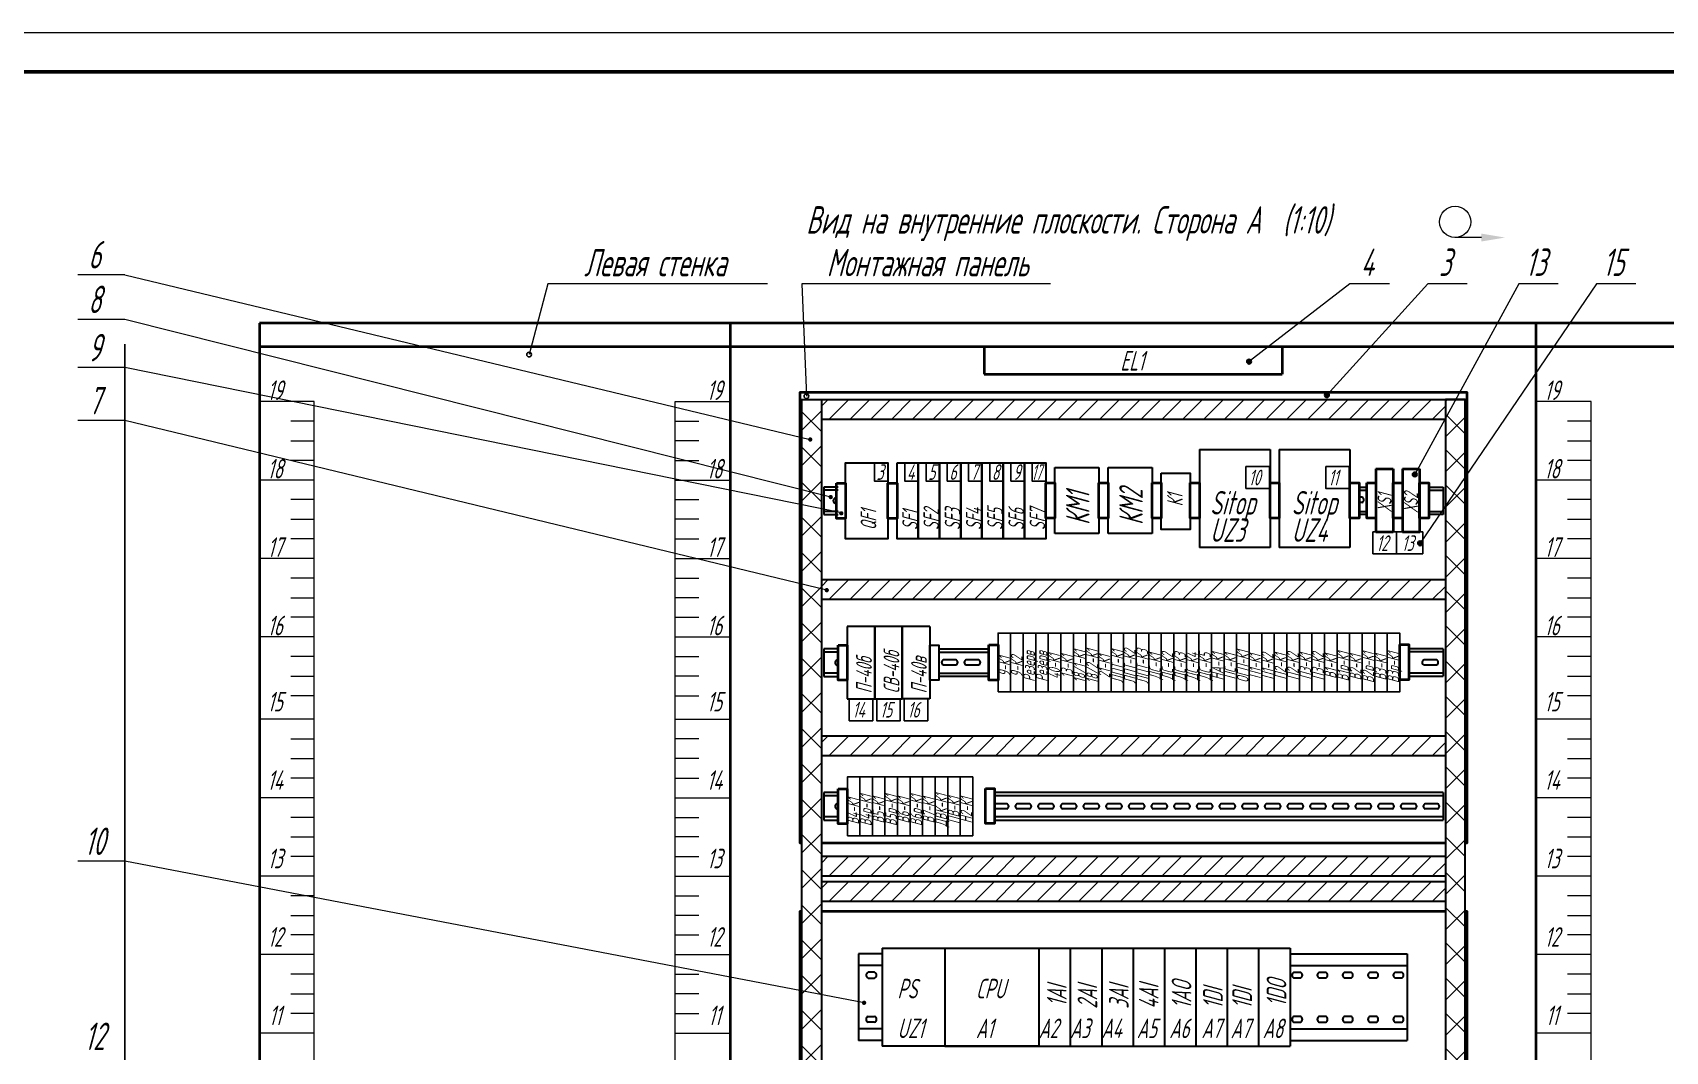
# Model space of a CAD drawing. Header units: millimetres. Extents: x -680 to 9204, y -4430 to 7779.
# Drawn here: x 1118.9 to 1327, y -73 to 56.9 of the extents above; entities that cross this region are included whole.
import ezdxf
from ezdxf.enums import TextEntityAlignment as Align

# ---------------------------------------------------------------- set-up
doc = ezdxf.new("R2010")
doc.units = ezdxf.units.MM
doc.layers.get('Defpoints').update_dxf_attribs({"color": 33})
for name, color, linetype, lineweight in [('RAZMER', 5, 'Continuous', 20), ('text', 41, 'Continuous', 20), ('Размерная', 4, 'Continuous', 25), ('Текст_КИП', 2, 'Continuous', 25), ('Толст.рамка', 7, 'Continuous', 60), ('Тонк.рамка', 10, 'Continuous', 20), ('Тонкая', 5, 'Continuous', 20)]:
    doc.layers.add(name, color=color, linetype=linetype, lineweight=lineweight)
doc.layers.add('Текст.', color=51, linetype='Continuous')
doc.styles.add('Simplex', font='simplex.shx', dxfattribs={"width": 0.7, "oblique": 15})

msp = doc.modelspace()

# ---------------------------------------------------------------- hatches: boundary and pattern name
at = {"ltscale": 0.5}
h = msp.add_hatch(color=256, dxfattribs=at)
edge = h.paths.add_edge_path()
edge.add_arc((1273.899, 14.919), 0.277, 0, 360)
h = msp.add_hatch(color=256, dxfattribs=at)
edge = h.paths.add_edge_path()
edge.add_arc((1283.816, 10.641), 0.277, 0, 360)
h = msp.add_hatch(color=256, dxfattribs=at)
edge = h.paths.add_edge_path()
edge.add_arc((1217.97, 4.985), 0.277, 0, 360)
h = msp.add_hatch(color=256, dxfattribs=at)
edge = h.paths.add_edge_path()
edge.add_arc((1295.027, 0.54), 0.277, 0, 360)
h = msp.add_hatch(color=256, dxfattribs=at)
edge = h.paths.add_edge_path()
edge.add_arc((1220.578, -2.353), 0.277, 0, 360)
h = msp.add_hatch(color=256, dxfattribs=at)
edge = h.paths.add_edge_path()
edge.add_arc((1221.929, -4.428), 0.277, 0, 360)
h = msp.add_hatch(color=256, dxfattribs=at)
edge = h.paths.add_edge_path()
edge.add_arc((1295.702, -8.241), 0.277, 0, 360)
h = msp.add_hatch(color=256, dxfattribs=at)
edge = h.paths.add_edge_path()
edge.add_arc((1220.075, -14.224), 0.277, 0, 360)
h = msp.add_hatch(color=256, dxfattribs=at)
edge = h.paths.add_edge_path()
edge.add_arc((1224.834, -66.827), 0.277, 0, 360)
at = {"layer": 'Размерная', "ltscale": 0.9}
h = msp.add_hatch(dxfattribs=at)
h.set_pattern_fill('ANSI37', color=241, style=0)
h.set_pattern_definition([(45, (919.4612, 6677.412), (-2.245064, 2.245064), []), (135, (919.4612, 6677.412), (-2.245064, -2.245064), [])])
h.paths.add_polyline_path([(1219.385, 10.088), (1216.885, 10.088), (1216.885, -111.488), (1219.385, -111.488)])
at = {"layer": 'Размерная'}
h = msp.add_hatch(dxfattribs=at)
h.set_pattern_fill('ANSI31', color=241, scale=15, style=0)
h.set_pattern_definition([(45, (-10035.1883, 4516.0655), (-1.32582521, 1.32582521), [])])
h.paths.add_polyline_path([(1298.927, 7.588), (1298.927, 10.088), (1219.385, 10.088), (1219.385, 7.588)])
at = {"layer": 'Размерная', "ltscale": 0.9}
h = msp.add_hatch(dxfattribs=at)
h.set_pattern_fill('ANSI37', color=241, style=0)
h.set_pattern_definition([(135, (2202.869, 909.286), (2.245064, 2.245064), []), (45, (2202.869, 909.286), (2.245064, -2.245064), [])])
h.paths.add_polyline_path([(1298.927, -111.488), (1301.427, -111.488), (1301.427, 10.088), (1298.927, 10.088)])
at = {"layer": 'Размерная'}
h = msp.add_hatch(dxfattribs=at)
h.set_pattern_fill('ANSI31', color=241, scale=15, style=0)
h.set_pattern_definition([(45, (-10035.1883, 4493.0949), (-1.32582521, 1.32582521), [])])
h.paths.add_polyline_path([(1298.927, -15.382), (1298.927, -12.882), (1219.385, -12.882), (1219.385, -15.382)])
h = msp.add_hatch(dxfattribs=at)
h.set_pattern_fill('ANSI31', color=241, scale=15, style=0)
h.set_pattern_definition([(45, (-10035.1883, 4473.181), (-1.32582521, 1.32582521), [])])
h.paths.add_polyline_path([(1298.927, -35.296), (1298.927, -32.796), (1219.385, -32.796), (1219.385, -35.296)])
h = msp.add_hatch(dxfattribs=at)
h.set_pattern_fill('ANSI31', color=241, scale=15, style=0)
h.set_pattern_definition([(45, (-10035.1883, 4457.8294), (-1.32582521, 1.32582521), [])])
h.paths.add_polyline_path([(1298.927, -50.648), (1298.927, -48.148), (1219.385, -48.148), (1219.385, -50.648)])
h = msp.add_hatch(dxfattribs=at)
h.set_pattern_fill('ANSI31', color=241, scale=15, style=0)
h.set_pattern_definition([(45, (-10035.1883, 4454.6114), (-1.32582521, 1.32582521), [])])
h.paths.add_polyline_path([(1298.927, -53.866), (1298.927, -51.366), (1219.385, -51.366), (1219.385, -53.866)])

# ---------------------------------------------------------------- linework, layer by layer
at = {"lineweight": 40}
for p, q in [((1147.758, 19.816), (1147.758, -180.685)), ((1370.506, 19.816), (1147.758, 19.816)), ((1207.758, 19.816), (1207.758, -180.684)), ((1310.506, -180.684), (1310.506, 19.816)), ((1370.506, 16.816), (1147.758, 16.816)), ((1240.132, 16.816), (1240.132, 13.316)), ((1278.132, 16.816), (1278.132, 13.316)), ((1240.132, 13.316), (1278.132, 13.316))]:
    msp.add_line(p, q, dxfattribs=at)
at = {"ltscale": 0.1}
for p, q in [((1240.132, 16.816), (1278.132, 16.816)), ((1289.677, -6.77), (1289.677, -9.57)), ((1292.677, -6.77), (1292.677, -9.57)), ((1296.041, -6.77), (1296.041, -9.57))]:
    msp.add_line(p, q, dxfattribs=at)
at = {"lineweight": 30}
for p, q in [((1216.885, 10.088), (1301.427, 10.088)), ((1219.385, 7.588), (1298.927, 7.588)), ((1267.595, 3.732), (1276.595, 3.732)), ((1267.595, 3.732), (1267.595, -8.768)), ((1276.595, 3.732), (1276.595, -8.768)), ((1277.755, 3.732), (1286.755, 3.732)), ((1277.755, 3.732), (1277.755, -8.768)), ((1286.755, 3.732), (1286.755, -8.768)), ((1249.166, -6.997), (1249.166, 1.403)), ((1249.166, 1.403), (1254.766, 1.403)), ((1254.766, 1.403), (1254.766, -6.997)), ((1255.955, -6.997), (1255.955, 1.403)), ((1255.955, 1.403), (1261.555, 1.403)), ((1261.555, 1.403), (1261.555, -6.997)), ((1221.534, -1.075), (1219.722, -1.075)), ((1219.722, -1.075), (1219.722, -4.575)), ((1221.534, -1.475), (1219.722, -1.475)), ((1249.138, -1.047), (1249.166, -1.047)), ((1249.138, -1.447), (1249.166, -1.447)), ((1262.708, -1.075), (1262.713, -1.075)), ((1262.708, -1.475), (1262.713, -1.475)), ((1287.915, -1.075), (1288.915, -1.075)), ((1287.915, -1.475), (1288.915, -1.475)), ((1296.803, -1.075), (1298.627, -1.075)), ((1296.803, -1.475), (1298.627, -1.475)), ((1298.627, -1.075), (1298.627, -4.575)), ((1221.306, -2.495), (1221.146, -2.495)), ((1221.306, -3.156), (1221.146, -3.156)), ((1249.138, -4.147), (1249.166, -4.147)), ((1288.291, -2.376), (1287.915, -2.376)), ((1288.291, -3.037), (1287.915, -3.037)), ((1221.534, -4.175), (1219.722, -4.175)), ((1219.722, -4.575), (1221.534, -4.575)), ((1249.166, -4.547), (1249.138, -4.547)), ((1262.708, -4.175), (1262.713, -4.175)), ((1262.713, -4.575), (1262.708, -4.575)), ((1287.915, -4.175), (1288.915, -4.175)), ((1288.915, -4.575), (1287.915, -4.575)), ((1296.803, -4.175), (1298.627, -4.175)), ((1298.627, -4.575), (1296.803, -4.575)), ((1254.766, -6.997), (1249.166, -6.997)), ((1261.555, -6.997), (1255.955, -6.997)), ((1276.595, -8.768), (1267.595, -8.768)), ((1286.755, -8.768), (1277.755, -8.768)), ((1219.385, -12.882), (1298.927, -12.882)), ((1219.385, -15.382), (1298.927, -15.382)), ((1222.694, -18.868), (1222.694, -28.068)), ((1226.194, -18.868), (1222.694, -18.868)), ((1226.194, -28.068), (1226.194, -18.868)), ((1226.194, -18.868), (1226.194, -28.068)), ((1229.694, -18.868), (1226.194, -18.868)), ((1229.694, -28.068), (1229.694, -18.868)), ((1229.694, -18.868), (1229.694, -28.068)), ((1233.194, -18.868), (1229.694, -18.868)), ((1233.194, -18.868), (1233.194, -28.068)), ((1221.534, -21.718), (1219.722, -21.718)), ((1219.722, -21.718), (1219.722, -25.218)), ((1221.534, -22.118), (1219.722, -22.118)), ((1234.354, -21.72), (1240.754, -21.72)), ((1234.354, -22.12), (1240.754, -22.12)), ((1298.627, -21.688), (1294.274, -21.688)), ((1298.627, -22.088), (1294.274, -22.088)), ((1298.627, -21.688), (1298.627, -25.188)), ((1221.534, -24.818), (1219.722, -24.818)), ((1221.534, -23.138), (1221.374, -23.138)), ((1221.534, -23.799), (1221.374, -23.799)), ((1234.354, -24.82), (1240.754, -24.82)), ((1236.533, -23.111), (1234.948, -23.111)), ((1236.533, -23.771), (1234.948, -23.771)), ((1239.423, -23.111), (1237.837, -23.111)), ((1239.423, -23.771), (1237.837, -23.771)), ((1298.627, -24.788), (1294.274, -24.788)), ((1297.79, -23.108), (1296.204, -23.108)), ((1297.79, -23.768), (1296.204, -23.768)), ((1219.722, -25.218), (1221.534, -25.218)), ((1240.754, -25.22), (1234.354, -25.22)), ((1294.274, -25.188), (1298.627, -25.188)), ((1222.694, -28.068), (1226.194, -28.068)), ((1226.194, -28.068), (1229.694, -28.068)), ((1233.194, -28.068), (1229.694, -28.068)), ((1219.385, -32.796), (1298.927, -32.796)), ((1219.385, -35.296), (1298.927, -35.296)), ((1221.534, -40.032), (1219.722, -40.032)), ((1219.722, -40.032), (1219.722, -43.532)), ((1221.534, -40.432), (1219.722, -40.432)), ((1221.534, -41.452), (1221.374, -41.452)), ((1243.032, -41.452), (1241.446, -41.452)), ((1298.627, -40.03), (1241.454, -40.03)), ((1298.627, -40.43), (1241.454, -40.43)), ((1245.921, -41.452), (1244.335, -41.452)), ((1248.811, -41.452), (1247.225, -41.452)), ((1251.7, -41.452), (1250.115, -41.452)), ((1254.59, -41.452), (1253.004, -41.452)), ((1257.48, -41.452), (1255.894, -41.452)), ((1260.369, -41.452), (1258.783, -41.452)), ((1263.259, -41.452), (1261.673, -41.452)), ((1266.148, -41.452), (1264.563, -41.452)), ((1269.038, -41.452), (1267.452, -41.452)), ((1271.928, -41.452), (1270.342, -41.452)), ((1274.817, -41.452), (1273.231, -41.452)), ((1277.707, -41.452), (1276.121, -41.452)), ((1280.596, -41.452), (1279.011, -41.452)), ((1283.486, -41.452), (1281.9, -41.452)), ((1286.376, -41.452), (1284.79, -41.452)), ((1289.265, -41.452), (1287.679, -41.452)), ((1292.155, -41.452), (1290.569, -41.452)), ((1295.044, -41.452), (1293.459, -41.452)), ((1297.934, -41.452), (1296.348, -41.452)), ((1298.627, -40.03), (1298.627, -43.53)), ((1221.534, -43.132), (1219.722, -43.132)), ((1219.722, -43.532), (1221.534, -43.532)), ((1221.534, -42.113), (1221.374, -42.113)), ((1243.032, -42.113), (1241.446, -42.113)), ((1298.627, -43.13), (1241.454, -43.13)), ((1241.454, -43.53), (1298.627, -43.53)), ((1245.921, -42.113), (1244.335, -42.113)), ((1248.811, -42.113), (1247.225, -42.113)), ((1251.7, -42.113), (1250.115, -42.113)), ((1254.59, -42.113), (1253.004, -42.113)), ((1257.48, -42.113), (1255.894, -42.113)), ((1260.369, -42.113), (1258.783, -42.113)), ((1263.259, -42.113), (1261.673, -42.113)), ((1266.148, -42.113), (1264.563, -42.113)), ((1269.038, -42.113), (1267.452, -42.113)), ((1271.928, -42.113), (1270.342, -42.113)), ((1274.817, -42.113), (1273.231, -42.113)), ((1277.707, -42.113), (1276.121, -42.113)), ((1280.596, -42.113), (1279.011, -42.113)), ((1283.486, -42.113), (1281.9, -42.113)), ((1286.376, -42.113), (1284.79, -42.113)), ((1289.265, -42.113), (1287.679, -42.113)), ((1292.155, -42.113), (1290.569, -42.113)), ((1295.044, -42.113), (1293.459, -42.113)), ((1297.934, -42.113), (1296.348, -42.113)), ((1219.385, -48.148), (1298.927, -48.148)), ((1219.385, -50.648), (1298.927, -50.648)), ((1219.385, -51.366), (1298.927, -51.366)), ((1219.385, -53.866), (1298.927, -53.866)), ((1227.121, -59.867), (1227.121, -72.367)), ((1227.121, -59.867), (1235.121, -59.867)), ((1235.121, -59.867), (1235.121, -72.367)), ((1235.121, -59.867), (1247.121, -59.867)), ((1247.121, -59.867), (1247.121, -72.367)), ((1247.121, -59.867), (1251.121, -59.867)), ((1247.121, -59.867), (1247.121, -72.367)), ((1251.121, -59.867), (1251.121, -72.367)), ((1251.121, -59.867), (1255.121, -59.867)), ((1255.121, -59.867), (1255.121, -72.367)), ((1255.121, -59.867), (1259.121, -59.867)), ((1259.121, -59.867), (1259.121, -72.367)), ((1259.121, -59.867), (1263.121, -59.867)), ((1263.121, -59.867), (1267.121, -59.867)), ((1263.121, -59.867), (1263.121, -72.367)), ((1267.121, -59.867), (1267.121, -72.367)), ((1267.121, -59.867), (1271.121, -59.867)), ((1271.121, -59.867), (1271.121, -72.367)), ((1271.121, -59.867), (1275.121, -59.867)), ((1275.121, -59.867), (1275.121, -72.367)), ((1275.121, -59.867), (1279.121, -59.867)), ((1279.121, -59.867), (1279.121, -72.367)), ((1227.121, -60.603), (1224.121, -60.603)), ((1224.121, -60.603), (1224.121, -71.631)), ((1227.121, -62.073), (1224.121, -62.073)), ((1279.121, -60.603), (1294.056, -60.603)), ((1279.121, -62.073), (1294.056, -62.073)), ((1294.056, -60.603), (1294.056, -71.631)), ((1227.121, -70.161), (1224.121, -70.161)), ((1279.121, -70.161), (1294.056, -70.161)), ((1227.121, -71.631), (1224.121, -71.631)), ((1235.121, -72.367), (1227.121, -72.367)), ((1247.121, -72.367), (1235.121, -72.367)), ((1235.121, -72.367), (1247.121, -72.367)), ((1247.121, -72.367), (1251.121, -72.367)), ((1251.121, -72.367), (1255.121, -72.367)), ((1255.121, -72.367), (1259.121, -72.367)), ((1259.121, -72.367), (1263.121, -72.367)), ((1263.121, -72.367), (1267.121, -72.367)), ((1267.121, -72.367), (1271.121, -72.367)), ((1271.121, -72.367), (1275.121, -72.367)), ((1275.121, -72.367), (1279.121, -72.367)), ((1279.121, -71.631), (1294.056, -71.631))]:
    msp.add_line(p, q, dxfattribs=at)
at = {"lineweight": 40, "ltscale": 0.3}
for p, q in [((1290.075, 1.23), (1290.075, -6.77)), ((1290.075, 1.23), (1292.279, 1.23)), ((1292.279, 1.23), (1292.279, -6.77)), ((1293.439, 1.23), (1293.439, -6.77)), ((1293.439, 1.23), (1295.643, 1.23)), ((1295.643, 1.23), (1295.643, -6.77)), ((1290.075, -6.77), (1292.279, -6.77)), ((1293.48, -6.77), (1295.684, -6.77))]:
    msp.add_line(p, q, dxfattribs=at)
for p, q in [((1289.677, -6.77), (1296.041, -6.77)), ((1289.677, -9.57), (1296.041, -9.57))]:
    msp.add_line(p, q)
at = {"lineweight": 40}
for points in [[(1216.885, -46.483), (1216.675, -46.483), (1216.675, 11.017), (1301.675, 11.017), (1301.675, -46.483), (1301.427, -46.483)], [(1298.927, -46.483), (1219.385, -46.483)], [(1301.427, -55.14), (1301.675, -55.14), (1301.675, -112.64), (1216.675, -112.64), (1216.675, -55.14), (1216.885, -55.14)], [(1219.385, -55.14), (1298.927, -55.14)]]:
    msp.add_lwpolyline(points, dxfattribs=at)
at = {"lineweight": 30}
for points in [[(1216.885, -111.488), (1216.885, 10.088), (1219.385, 10.088), (1219.385, -111.488)], [(1301.427, -111.488), (1301.427, 10.088), (1298.927, 10.088), (1298.927, -111.488)], [(1226.175, -62.932), (1225.343, -62.932)], [(1225.343, -63.67), (1226.175, -63.67)], [(1279.618, -62.932), (1280.449, -62.932)], [(1280.449, -63.67), (1279.618, -63.67)], [(1282.844, -62.932), (1283.676, -62.932)], [(1283.676, -63.67), (1282.844, -63.67)], [(1286.071, -62.932), (1286.902, -62.932)], [(1286.902, -63.67), (1286.071, -63.67)], [(1289.297, -62.932), (1290.129, -62.932)], [(1290.129, -63.67), (1289.297, -63.67)], [(1292.524, -62.932), (1293.356, -62.932)], [(1293.356, -63.67), (1292.524, -63.67)], [(1225.343, -68.564), (1226.175, -68.564)], [(1280.449, -68.564), (1279.618, -68.564)], [(1283.676, -68.564), (1282.844, -68.564)], [(1286.902, -68.564), (1286.071, -68.564)], [(1290.129, -68.564), (1289.297, -68.564)], [(1293.356, -68.564), (1292.524, -68.564)], [(1226.175, -69.303), (1225.343, -69.303)], [(1279.618, -69.303), (1280.449, -69.303)], [(1282.844, -69.303), (1283.676, -69.303)], [(1286.071, -69.303), (1286.902, -69.303)], [(1289.297, -69.303), (1290.129, -69.303)], [(1292.524, -69.303), (1293.356, -69.303)]]:
    msp.add_lwpolyline(points, dxfattribs=at)
for points in [[(1225.172, -7.666), (1222.466, -7.666), (1222.466, 2.015), (1225.172, 2.015), (1227.877, 2.015), (1227.877, -7.666)], [(1229.037, 2.015), (1231.743, 2.015), (1231.743, -7.666), (1229.037, -7.666)], [(1231.743, 2.015), (1234.449, 2.015), (1234.449, -7.666), (1231.743, -7.666)], [(1234.449, 2.015), (1237.155, 2.015), (1237.155, -7.666), (1234.449, -7.666)], [(1237.155, 2.015), (1239.86, 2.015), (1239.86, -7.666), (1237.155, -7.666)], [(1239.86, 2.015), (1242.566, 2.015), (1242.566, -7.666), (1239.86, -7.666)], [(1242.566, 2.015), (1245.272, 2.015), (1245.272, -7.666), (1242.566, -7.666)], [(1245.272, 2.015), (1247.978, 2.015), (1247.978, -7.666), (1245.272, -7.666)], [(1262.713, 0.71), (1266.413, 0.71), (1266.413, -6.49), (1262.713, -6.49)], [(1233.194, -21.23), (1234.354, -21.23), (1234.354, -25.71), (1233.194, -25.71)]]:
    msp.add_lwpolyline(points, close=True, dxfattribs=at)
at = {"color": 0, "ltscale": 0.5}
for points in [[(1226.153, 2.015), (1227.877, 2.015), (1227.877, -0.325), (1226.153, -0.325)], [(1230.019, 2.015), (1231.743, 2.015), (1231.743, -0.325), (1230.019, -0.325)], [(1232.725, 2.015), (1234.449, 2.015), (1234.449, -0.325), (1232.725, -0.325)], [(1235.431, 2.015), (1237.155, 2.015), (1237.155, -0.325), (1235.431, -0.325)], [(1238.137, 2.015), (1239.86, 2.015), (1239.86, -0.325), (1238.137, -0.325)], [(1240.842, 2.015), (1242.566, 2.015), (1242.566, -0.325), (1240.842, -0.325)], [(1243.548, 2.015), (1245.272, 2.015), (1245.272, -0.325), (1243.548, -0.325)], [(1246.254, 2.015), (1247.978, 2.015), (1247.978, -0.325), (1246.254, -0.325)], [(1273.511, 1.551), (1276.511, 1.551), (1276.511, -1.25), (1273.511, -1.25)], [(1283.671, 1.551), (1286.671, 1.551), (1286.671, -1.25), (1283.671, -1.25)], [(1222.944, -28.068), (1225.944, -28.068), (1225.944, -30.868), (1222.944, -30.868)], [(1226.444, -28.068), (1229.444, -28.068), (1229.444, -30.868), (1226.444, -30.868)], [(1229.944, -28.068), (1232.944, -28.068), (1232.944, -30.868), (1229.944, -30.868)]]:
    msp.add_lwpolyline(points, close=True, dxfattribs=at)
at = {"lineweight": 40}
for points in [[(1221.306, -0.585), (1222.466, -0.585), (1222.466, -5.065), (1221.306, -5.065)], [(1227.877, -0.585), (1229.037, -0.585), (1229.037, -5.065), (1227.877, -5.065)], [(1247.978, -0.557), (1249.138, -0.557), (1249.138, -5.037), (1247.978, -5.037)], [(1254.766, -0.557), (1255.926, -0.557), (1255.926, -5.037), (1254.766, -5.037)], [(1261.555, -0.557), (1262.715, -0.557), (1262.715, -5.037), (1261.555, -5.037)], [(1266.413, -0.557), (1267.573, -0.557), (1267.573, -5.037), (1266.413, -5.037)], [(1276.595, -0.557), (1277.755, -0.557), (1277.755, -5.037), (1276.595, -5.037)], [(1286.755, -0.557), (1287.915, -0.557), (1287.915, -5.037), (1286.755, -5.037)], [(1288.915, -0.557), (1290.075, -0.557), (1290.075, -5.037), (1288.915, -5.037)], [(1292.279, -0.557), (1293.439, -0.557), (1293.439, -5.037), (1292.279, -5.037)], [(1295.643, -0.557), (1296.803, -0.557), (1296.803, -5.037), (1295.643, -5.037)], [(1221.534, -21.228), (1222.694, -21.228), (1222.694, -25.708), (1221.534, -25.708)], [(1240.754, -21.201), (1241.914, -21.201), (1241.914, -25.681), (1240.754, -25.681)], [(1293.114, -21.169), (1294.274, -21.169), (1294.274, -25.649), (1293.114, -25.649)], [(1240.294, -39.511), (1241.454, -39.511), (1241.454, -43.991), (1240.294, -43.991)], [(1221.534, -39.542), (1222.694, -39.542), (1222.694, -44.022), (1221.534, -44.022)]]:
    msp.add_lwpolyline(points, close=True, dxfattribs=at)
for points in [[(1241.914, -27.191), (1243.514, -27.191), (1243.514, -19.691), (1241.914, -19.691)], [(1243.514, -27.191), (1245.114, -27.191), (1245.114, -19.691), (1243.514, -19.691)], [(1245.114, -27.191), (1246.714, -27.191), (1246.714, -19.691), (1245.114, -19.691)], [(1246.714, -27.191), (1248.314, -27.191), (1248.314, -19.691), (1246.714, -19.691)], [(1248.314, -27.191), (1249.914, -27.191), (1249.914, -19.691), (1248.314, -19.691)], [(1249.914, -27.191), (1251.514, -27.191), (1251.514, -19.691), (1249.914, -19.691)], [(1251.514, -27.191), (1253.114, -27.191), (1253.114, -19.691), (1251.514, -19.691)], [(1253.114, -27.191), (1254.714, -27.191), (1254.714, -19.691), (1253.114, -19.691)], [(1254.714, -27.191), (1256.314, -27.191), (1256.314, -19.691), (1254.714, -19.691)], [(1256.314, -27.191), (1257.914, -27.191), (1257.914, -19.691), (1256.314, -19.691)], [(1257.914, -27.191), (1259.514, -27.191), (1259.514, -19.691), (1257.914, -19.691)], [(1259.514, -27.191), (1261.114, -27.191), (1261.114, -19.691), (1259.514, -19.691)], [(1261.114, -27.191), (1262.714, -27.191), (1262.714, -19.691), (1261.114, -19.691)], [(1262.714, -27.191), (1264.314, -27.191), (1264.314, -19.691), (1262.714, -19.691)], [(1264.314, -27.191), (1265.914, -27.191), (1265.914, -19.691), (1264.314, -19.691)], [(1265.914, -27.191), (1267.514, -27.191), (1267.514, -19.691), (1265.914, -19.691)], [(1267.514, -27.191), (1269.114, -27.191), (1269.114, -19.691), (1267.514, -19.691)], [(1269.114, -27.191), (1270.714, -27.191), (1270.714, -19.691), (1269.114, -19.691)], [(1270.714, -27.191), (1272.314, -27.191), (1272.314, -19.691), (1270.714, -19.691)], [(1272.314, -27.191), (1273.914, -27.191), (1273.914, -19.691), (1272.314, -19.691)], [(1273.914, -27.191), (1275.514, -27.191), (1275.514, -19.691), (1273.914, -19.691)], [(1275.514, -27.191), (1277.114, -27.191), (1277.114, -19.691), (1275.514, -19.691)], [(1277.114, -27.191), (1278.714, -27.191), (1278.714, -19.691), (1277.114, -19.691)], [(1278.714, -27.191), (1280.314, -27.191), (1280.314, -19.691), (1278.714, -19.691)], [(1280.314, -27.191), (1281.914, -27.191), (1281.914, -19.691), (1280.314, -19.691)], [(1281.914, -27.191), (1283.514, -27.191), (1283.514, -19.691), (1281.914, -19.691)], [(1283.514, -27.191), (1285.114, -27.191), (1285.114, -19.691), (1283.514, -19.691)], [(1285.114, -27.191), (1286.714, -27.191), (1286.714, -19.691), (1285.114, -19.691)], [(1286.714, -27.191), (1288.314, -27.191), (1288.314, -19.691), (1286.714, -19.691)], [(1288.314, -27.191), (1289.914, -27.191), (1289.914, -19.691), (1288.314, -19.691)], [(1289.914, -27.191), (1291.514, -27.191), (1291.514, -19.691), (1289.914, -19.691)], [(1291.514, -27.191), (1293.114, -27.191), (1293.114, -19.691), (1291.514, -19.691)], [(1222.707, -45.532), (1224.307, -45.532), (1224.307, -38.032), (1222.707, -38.032)], [(1224.294, -45.532), (1225.894, -45.532), (1225.894, -38.032), (1224.294, -38.032)], [(1225.894, -45.532), (1227.494, -45.532), (1227.494, -38.032), (1225.894, -38.032)], [(1227.494, -45.532), (1229.094, -45.532), (1229.094, -38.032), (1227.494, -38.032)], [(1229.094, -45.532), (1230.694, -45.532), (1230.694, -38.032), (1229.094, -38.032)], [(1230.694, -45.532), (1232.294, -45.532), (1232.294, -38.032), (1230.694, -38.032)], [(1232.294, -45.532), (1233.894, -45.532), (1233.894, -38.032), (1232.294, -38.032)], [(1233.894, -45.532), (1235.494, -45.532), (1235.494, -38.032), (1233.894, -38.032)], [(1235.494, -45.532), (1237.094, -45.532), (1237.094, -38.032), (1235.494, -38.032)], [(1237.094, -45.532), (1238.694, -45.532), (1238.694, -38.032), (1237.094, -38.032)]]:
    msp.add_lwpolyline(points, close=True)
at = {"ltscale": 0.1}
for centre in [(1182.136, 15.816), (1273.899, 14.909), (1217.477, 10.505), (1283.816, 10.631), (1295.027, 0.53), (1295.702, -8.251)]:
    msp.add_circle(centre, 0.3, dxfattribs=at)
at = {"lineweight": 30}
for centre, radius, start, end in [((1221.261, -2.825), 0.35, 109.08738, 250.91262), ((1288.177, -2.707), 0.35, 289.08738, 70.91262), ((1221.489, -23.468), 0.35, 109.08738, 250.91262), ((1235.062, -23.441), 0.35, 109.08738, 250.91262), ((1236.419, -23.441), 0.35, 289.08738, 70.91262), ((1237.952, -23.441), 0.35, 109.08738, 250.91262), ((1239.309, -23.441), 0.35, 289.08738, 70.91262), ((1296.319, -23.438), 0.35, 109.08738, 250.91262), ((1297.676, -23.438), 0.35, 289.08738, 70.91262), ((1221.489, -41.782), 0.35, 109.08738, 250.91262), ((1242.917, -41.782), 0.35, 289.08738, 70.91262), ((1244.45, -41.782), 0.35, 109.08738, 250.91262), ((1245.807, -41.782), 0.35, 289.08738, 70.91262), ((1247.339, -41.782), 0.35, 109.08738, 250.91262), ((1248.696, -41.782), 0.35, 289.08738, 70.91262), ((1250.229, -41.782), 0.35, 109.08738, 250.91262), ((1251.586, -41.782), 0.35, 289.08738, 70.91262), ((1253.118, -41.782), 0.35, 109.08738, 250.91262), ((1254.476, -41.782), 0.35, 289.08738, 70.91262), ((1256.008, -41.782), 0.35, 109.08738, 250.91262), ((1257.365, -41.782), 0.35, 289.08738, 70.91262), ((1258.898, -41.782), 0.35, 109.08738, 250.91262), ((1260.255, -41.782), 0.35, 289.08738, 70.91262), ((1261.787, -41.782), 0.35, 109.08738, 250.91262), ((1263.144, -41.782), 0.35, 289.08738, 70.91262), ((1264.677, -41.782), 0.35, 109.08738, 250.91262), ((1266.034, -41.782), 0.35, 289.08738, 70.91262), ((1267.566, -41.782), 0.35, 109.08738, 250.91262), ((1268.924, -41.782), 0.35, 289.08738, 70.91262), ((1270.456, -41.782), 0.35, 109.08738, 250.91262), ((1271.813, -41.782), 0.35, 289.08738, 70.91262), ((1273.346, -41.782), 0.35, 109.08738, 250.91262), ((1274.703, -41.782), 0.35, 289.08738, 70.91262), ((1276.235, -41.782), 0.35, 109.08738, 250.91262), ((1277.592, -41.782), 0.35, 289.08738, 70.91262), ((1279.125, -41.782), 0.35, 109.08738, 250.91262), ((1280.482, -41.782), 0.35, 289.08738, 70.91262), ((1282.014, -41.782), 0.35, 109.08738, 250.91262), ((1283.372, -41.782), 0.35, 289.08738, 70.91262), ((1284.904, -41.782), 0.35, 109.08738, 250.91262), ((1286.261, -41.782), 0.35, 289.08738, 70.91262), ((1287.794, -41.782), 0.35, 109.08738, 250.91262), ((1289.151, -41.782), 0.35, 289.08738, 70.91262), ((1290.683, -41.782), 0.35, 109.08738, 250.91262), ((1292.04, -41.782), 0.35, 289.08738, 70.91262), ((1293.573, -41.782), 0.35, 109.08738, 250.91262), ((1294.93, -41.782), 0.35, 289.08738, 70.91262), ((1296.462, -41.782), 0.35, 109.08738, 250.91262), ((1297.82, -41.782), 0.35, 289.08738, 70.91262), ((1225.5, -63.301), 0.401, 112.95555, 247.04445), ((1226.018, -63.301), 0.401, 292.95555, 67.04445), ((1279.774, -63.301), 0.401, 112.95555, 247.04445), ((1280.293, -63.301), 0.401, 292.95555, 67.04445), ((1283.001, -63.301), 0.401, 112.95555, 247.04445), ((1283.519, -63.301), 0.401, 292.95555, 67.04445), ((1286.227, -63.301), 0.401, 112.95555, 247.04445), ((1286.746, -63.301), 0.401, 292.95555, 67.04445), ((1289.454, -63.301), 0.401, 112.95555, 247.04445), ((1289.973, -63.301), 0.401, 292.95555, 67.04445), ((1292.68, -63.301), 0.401, 112.95555, 247.04445), ((1293.199, -63.301), 0.401, 292.95555, 67.04445), ((1225.5, -68.934), 0.401, 112.95555, 247.04445), ((1226.018, -68.934), 0.401, 292.95555, 67.04445), ((1279.774, -68.934), 0.401, 112.95555, 247.04445), ((1280.293, -68.934), 0.401, 292.95555, 67.04445), ((1283.001, -68.934), 0.401, 112.95555, 247.04445), ((1283.519, -68.934), 0.401, 292.95555, 67.04445), ((1286.227, -68.934), 0.401, 112.95555, 247.04445), ((1286.746, -68.934), 0.401, 292.95555, 67.04445), ((1289.454, -68.934), 0.401, 112.95555, 247.04445), ((1289.973, -68.934), 0.401, 292.95555, 67.04445), ((1292.68, -68.934), 0.401, 112.95555, 247.04445), ((1293.199, -68.934), 0.401, 292.95555, 67.04445)]:
    msp.add_arc(centre, radius, start, end, dxfattribs=at)
at = {"layer": 'Defpoints'}
msp.add_line((1130.624, 17.147), (1130.624, -180.684), dxfattribs=at)
at = {"layer": 'RAZMER'}
msp.add_line((1130.624, 25.997), (1217.97, 4.997), dxfattribs=at)
at = {"layer": 'RAZMER', "ltscale": 0.5}
for p, q in [((1286.767, 24.816), (1273.899, 14.909)), ((1296.684, 24.816), (1283.816, 10.631)), ((1308.277, 24.816), (1295.027, 0.53)), ((1318.168, 24.816), (1295.702, -8.251)), ((1220.576, -2.361), (1130.624, 20.302)), ((1222.172, -4.426), (1130.624, 14.155)), ((1220.075, -14.234), (1130.624, 7.398)), ((1224.826, -66.826), (1130.624, -48.778))]:
    msp.add_line(p, q, dxfattribs=at)
at = {"layer": 'text'}
msp.add_line((1303.527, 30.734), (1300.117, 30.734), dxfattribs=at)
msp.add_circle((1300.171, 32.733), 2, dxfattribs=at)
at = {"layer": 'text', "linetype": 'ByBlock'}
msp.add_solid([(1303.527, 30.234), (1303.527, 31.234), (1306.527, 30.734)], dxfattribs=at)
at = {"layer": 'Толст.рамка'}
msp.add_line((938.708, 51.855), (1754.708, 51.855), dxfattribs=at)
at = {"layer": 'Тонк.рамка'}
msp.add_line((918.708, 56.855), (1759.708, 56.855), dxfattribs=at)
at = {"layer": 'Тонкая'}
for p, q in [((1130.624, 25.997), (1124.624, 25.997)), ((1184.539, 24.816), (1182.136, 15.816)), ((1212.529, 24.816), (1184.539, 24.816)), ((1216.879, 24.816), (1217.477, 10.505)), ((1248.6, 24.816), (1216.906, 24.816)), ((1291.806, 24.816), (1286.767, 24.816)), ((1301.722, 24.816), (1296.684, 24.816)), ((1313.315, 24.816), (1308.277, 24.816)), ((1323.207, 24.816), (1318.168, 24.816)), ((1130.624, 20.302), (1124.624, 20.302)), ((1130.616, 14.155), (1124.616, 14.155)), ((1154.758, 9.816), (1147.758, 9.816)), ((1154.758, -178.125), (1154.758, 9.816)), ((1154.758, -178.125), (1154.758, 9.816)), ((1200.758, -178.125), (1200.758, 9.816)), ((1200.758, -178.125), (1200.758, 9.816)), ((1200.758, 9.816), (1207.758, 9.816)), ((1317.506, 9.816), (1310.506, 9.816)), ((1317.506, -178.125), (1317.506, 9.816)), ((1317.506, -178.125), (1317.506, 9.816)), ((1130.624, 7.398), (1124.624, 7.398)), ((1154.758, 7.316), (1151.758, 7.316)), ((1200.758, 7.316), (1203.758, 7.316)), ((1317.506, 7.316), (1314.506, 7.316)), ((1151.758, 4.816), (1154.758, 4.816)), ((1203.758, 4.816), (1200.758, 4.816)), ((1314.506, 4.816), (1317.506, 4.816)), ((1154.758, 2.316), (1151.758, 2.316)), ((1200.758, 2.316), (1203.758, 2.316)), ((1317.506, 2.316), (1314.506, 2.316)), ((1154.758, -0.184), (1147.758, -0.184)), ((1200.758, -0.184), (1207.758, -0.184)), ((1317.506, -0.184), (1310.506, -0.184)), ((1154.758, -2.684), (1151.758, -2.684)), ((1200.758, -2.684), (1203.758, -2.684)), ((1317.506, -2.684), (1314.506, -2.684)), ((1151.758, -5.184), (1154.758, -5.184)), ((1203.758, -5.184), (1200.758, -5.184)), ((1314.506, -5.184), (1317.506, -5.184)), ((1154.758, -7.684), (1151.758, -7.684)), ((1200.758, -7.684), (1203.758, -7.684)), ((1317.506, -7.684), (1314.506, -7.684)), ((1154.758, -10.184), (1147.758, -10.184)), ((1200.758, -10.184), (1207.758, -10.184)), ((1317.506, -10.184), (1310.506, -10.184)), ((1154.758, -12.684), (1151.758, -12.684)), ((1200.758, -12.684), (1203.758, -12.684)), ((1317.506, -12.684), (1314.506, -12.684)), ((1151.758, -15.184), (1154.758, -15.184)), ((1203.758, -15.184), (1200.758, -15.184)), ((1314.506, -15.184), (1317.506, -15.184)), ((1154.758, -17.684), (1151.758, -17.684)), ((1200.758, -17.684), (1203.758, -17.684)), ((1317.506, -17.684), (1314.506, -17.684)), ((1154.758, -20.184), (1147.758, -20.184)), ((1200.758, -20.184), (1207.758, -20.184)), ((1317.506, -20.184), (1310.506, -20.184)), ((1154.758, -22.684), (1151.758, -22.684)), ((1200.758, -22.684), (1203.758, -22.684)), ((1317.506, -22.684), (1314.506, -22.684)), ((1151.758, -25.184), (1154.758, -25.184)), ((1203.758, -25.184), (1200.758, -25.184)), ((1314.506, -25.184), (1317.506, -25.184)), ((1154.758, -27.684), (1151.758, -27.684)), ((1200.758, -27.684), (1203.758, -27.684)), ((1317.506, -27.684), (1314.506, -27.684)), ((1154.758, -30.684), (1147.758, -30.684)), ((1200.758, -30.684), (1207.758, -30.684)), ((1317.506, -30.684), (1310.506, -30.684)), ((1151.758, -33.184), (1154.758, -33.184)), ((1203.758, -33.184), (1200.758, -33.184)), ((1314.506, -33.184), (1317.506, -33.184)), ((1151.758, -35.684), (1154.758, -35.684)), ((1203.758, -35.684), (1200.758, -35.684)), ((1314.506, -35.684), (1317.506, -35.684)), ((1154.758, -38.184), (1151.758, -38.184)), ((1200.758, -38.184), (1203.758, -38.184)), ((1317.506, -38.184), (1314.506, -38.184)), ((1154.758, -40.684), (1147.758, -40.684)), ((1200.758, -40.684), (1207.758, -40.684)), ((1317.506, -40.684), (1310.506, -40.684)), ((1154.758, -43.184), (1151.758, -43.184)), ((1200.758, -43.184), (1203.758, -43.184)), ((1317.506, -43.184), (1314.506, -43.184)), ((1151.758, -45.684), (1154.758, -45.684)), ((1203.758, -45.684), (1200.758, -45.684)), ((1314.506, -45.684), (1317.506, -45.684)), ((1130.624, -48.778), (1124.624, -48.778)), ((1154.758, -48.184), (1151.758, -48.184)), ((1200.758, -48.184), (1203.758, -48.184)), ((1317.506, -48.184), (1314.506, -48.184)), ((1154.758, -50.684), (1147.758, -50.684)), ((1200.758, -50.684), (1207.758, -50.684)), ((1317.506, -50.684), (1310.506, -50.684)), ((1154.758, -53.184), (1151.758, -53.184)), ((1200.758, -53.184), (1203.758, -53.184)), ((1317.506, -53.184), (1314.506, -53.184)), ((1151.758, -55.684), (1154.758, -55.684)), ((1203.758, -55.684), (1200.758, -55.684)), ((1314.506, -55.684), (1317.506, -55.684)), ((1154.758, -58.184), (1151.758, -58.184)), ((1200.758, -58.184), (1203.758, -58.184)), ((1317.506, -58.184), (1314.506, -58.184)), ((1154.758, -60.684), (1147.758, -60.684)), ((1200.758, -60.684), (1207.758, -60.684)), ((1317.506, -60.684), (1310.506, -60.684)), ((1154.758, -63.184), (1151.758, -63.184)), ((1200.758, -63.184), (1203.758, -63.184)), ((1317.506, -63.184), (1314.506, -63.184)), ((1151.758, -65.684), (1154.758, -65.684)), ((1203.758, -65.684), (1200.758, -65.684)), ((1314.506, -65.684), (1317.506, -65.684)), ((1154.758, -68.184), (1151.758, -68.184)), ((1200.758, -68.184), (1203.758, -68.184)), ((1317.506, -68.184), (1314.506, -68.184)), ((1154.758, -70.684), (1147.758, -70.684)), ((1200.758, -70.684), (1207.758, -70.684)), ((1317.506, -70.684), (1310.506, -70.684))]:
    msp.add_line(p, q, dxfattribs=at)

# ---------------------------------------------------------------- texts
at = {"layer": 'text', "style": 'Simplex', "oblique": 15, "width": 0.6}
for s, p in [('Вид на внутренние плоскости. Сторона А  (1:10)', (1250.842, 31.233)), ('6', (1126.753, 26.796)), ('Левая стенка', (1198.207, 25.789)), ('Монтажная панель', (1232.938, 25.789)), ('4', (1288.954, 25.835)), ('3', (1298.87, 25.835)), ('13', (1310.463, 25.835)), ('15', (1320.355, 25.835)), ('8', (1126.753, 21.101)), ('9', (1126.745, 14.953)), ('7', (1126.753, 8.196)), ('10', (1126.753, -47.979)), ('12', (1126.753, -72.853))]:
    msp.add_text(s, height=3.5, dxfattribs=at).set_placement(p, align=Align.CENTER)
at = {"layer": 'Текст.', "style": 'Simplex', "oblique": 15, "width": 0.6}
for s, p in [('12', (1290.865, -9.23)), ('13', (1294.119, -9.23))]:
    msp.add_text(s, height=2, dxfattribs=at).set_placement(p, align=Align.CENTER)
at = {"layer": 'Текст_КИП', "style": 'Simplex', "oblique": 15, "width": 0.6}
for s, p in [('EL1', (1259.009, 13.77)), ('19', (1149.758, 10.016)), ('19', (1205.758, 10.016)), ('19', (1312.506, 10.016)), ('18', (1149.758, 0.016)), ('18', (1205.758, 0.016)), ('18', (1312.506, 0.016)), ('17', (1149.758, -9.984)), ('17', (1205.758, -9.984)), ('17', (1312.506, -9.984)), ('16', (1149.758, -19.984)), ('16', (1205.758, -19.984)), ('16', (1312.506, -19.984)), ('15', (1149.758, -29.684)), ('15', (1205.758, -29.684)), ('15', (1312.506, -29.684)), ('14', (1149.758, -39.684)), ('14', (1205.758, -39.684)), ('14', (1312.506, -39.684)), ('13', (1149.758, -49.684)), ('13', (1205.758, -49.684)), ('13', (1312.506, -49.684)), ('12', (1149.758, -59.684)), ('12', (1205.758, -59.684)), ('12', (1312.506, -59.684)), ('11', (1149.758, -69.684)), ('11', (1205.758, -69.684)), ('11', (1312.506, -69.684))]:
    msp.add_text(s, height=2.5, dxfattribs=at).set_placement(p, align=Align.CENTER)
at = {"layer": 'Текст_КИП', "style": 'Simplex', "oblique": 15}
for s, width, p in [('3', 0.6, (1226.422, -0.166)), ('4', 0.6, (1230.287, -0.166)), ('5', 0.6, (1232.993, -0.166)), ('6', 0.6, (1235.699, -0.166)), ('7', 0.6, (1238.405, -0.166)), ('8', 0.6, (1241.111, -0.166)), ('9', 0.6, (1243.816, -0.166)), ('17', 0.5, (1246.188, -0.166)), ('10', 0.6, (1273.855, -0.861)), ('11', 0.6, (1284.009, -0.861)), ('14', 0.6, (1223.354, -30.468)), ('15', 0.6, (1226.863, -30.468)), ('16', 0.6, (1230.363, -30.468))]:
    msp.add_text(s, height=2, dxfattribs=dict(at, width=width)).set_placement(p)
at = {"layer": 'Текст_КИП', "linetype": 'ByBlock', "lineweight": -3, "style": 'Simplex', "oblique": 15, "width": 0.6}
for s, height, p in [('КМ1', 3, (1253.568, -5.915)), ('КМ2', 3, (1260.357, -5.915)), ('К1', 2, (1265.443, -3.543)), ('QF1', 2, (1226.398, -6.572)), ('SF1', 2, (1231.702, -6.572)), ('SF2', 2, (1234.408, -6.572)), ('SF3', 2, (1237.114, -6.572)), ('SF4', 2, (1239.819, -6.572)), ('SF5', 2, (1242.525, -6.572)), ('SF6', 2, (1245.231, -6.572)), ('SF7', 2, (1247.937, -6.572)), ('П-40б', 2, (1225.828, -27.383)), ('СВ-40б', 2, (1229.328, -27.383)), ('П-40в', 2, (1232.828, -27.383)), ('1АI', 2.5, (1250.655, -67.302)), ('2АI', 2.5, (1254.545, -67.588)), ('3АI', 2.5, (1258.545, -67.588)), ('4АI', 2.5, (1262.364, -67.588)), ('1AO', 2.5, (1266.545, -67.588)), ('1DI', 2.5, (1270.545, -67.588)), ('1DI', 2.5, (1274.268, -67.588)), ('1DO', 2.5, (1278.655, -67.302))]:
    msp.add_text(s, height=height, rotation=90, dxfattribs=at).set_placement(p)
for s, height, p in [('Sitop', 3, (1268.943, -4.579)), ('Sitop', 3, (1279.332, -4.579)), ('UZ3', 3, (1268.943, -8.064)), ('UZ4', 3, (1279.332, -8.064)), ('PS', 2.5, (1229.082, -66.273)), ('CPU', 2.5, (1239.082, -66.273)), ('UZ1', 2.5, (1229.082, -71.336)), ('A1', 2.5, (1239.082, -71.336)), ('A2', 2.5, (1247.082, -71.336)), ('A3', 2.5, (1251.082, -71.336)), ('A4', 2.5, (1255.082, -71.336)), ('A5', 2.5, (1259.596, -71.336)), ('A6', 2.5, (1263.741, -71.336)), ('A7', 2.5, (1267.826, -71.336)), ('A7', 2.5, (1271.549, -71.336)), ('A8', 2.5, (1275.642, -71.336))]:
    msp.add_text(s, height=height, dxfattribs=at).set_placement(p)
at = {"layer": 'Текст_КИП', "style": 'Simplex', "oblique": 15, "width": 0.6}
for s, p in [('ХS1', (1292.076, -3.074)), ('ХS2', (1295.439, -3.074))]:
    msp.add_text(s, height=1.8, rotation=90, dxfattribs=at).set_placement(p, align=Align.CENTER)
at = {"layer": 'Текст_КИП', "linetype": 'ByBlock', "lineweight": -3, "style": 'Simplex', "oblique": 15, "width": 0.6}
for s, p in [('9-К1', (1243.456, -23.97)), ('9-К2', (1245.027, -23.97)), ('Резерв', (1246.612, -23.97)), ('Резерв', (1248.225, -23.97)), ('40-К1', (1249.828, -23.97)), ('13-К1', (1251.437, -23.97)), ('18/1-К1', (1253.024, -23.97)), ('18/2-К1', (1254.654, -23.97)), ('21-К1', (1256.199, -23.97)), ('ЛПТ-К1', (1257.834, -23.97)), ('ЛПТ-К2', (1259.432, -23.97)), ('ЛПТ-К3', (1261.028, -23.97)), ('ДС-К1', (1262.65, -23.97)), ('ДС-К2', (1264.24, -23.97)), ('ДС-К3', (1265.845, -23.97)), ('ДС-К4', (1267.407, -23.97)), ('ДС-К5', (1269.023, -23.97)), ('HA-К1', (1270.642, -23.97)), ('ПС-К1', (1272.217, -23.97)), ('ОГП-К1', (1273.827, -23.97)), ('П1-К1', (1275.396, -23.97)), ('П1-К2', (1276.996, -23.97)), ('П2-К1', (1278.631, -23.97)), ('П2-К2', (1280.231, -23.97)), ('П3-К1', (1281.826, -23.97)), ('П3-К2', (1283.426, -23.97)), ('В1-К1', (1285.025, -23.97)), ('В1р-К1', (1286.615, -23.97)), ('В2-К1', (1288.213, -24.094)), ('В2р-К1', (1289.817, -24.094)), ('В3-К1', (1291.408, -24.094)), ('В3р-К1', (1293.025, -24.094)), ('В4-К1', (1224.216, -42.435)), ('В4р-К1', (1225.793, -42.311)), ('В5-К1', (1227.408, -42.311)), ('В5р-К1', (1229.006, -42.311)), ('В6-К1', (1230.605, -42.311)), ('В6р-К1', (1232.213, -42.311)), ('В7-К1', (1233.803, -42.311)), ('ДВК-К1', (1235.403, -42.311)), ('ПВ-К1', (1237.003, -42.311)), ('Н2-К1', (1238.603, -42.311))]:
    msp.add_text(s, height=1.5, rotation=90, dxfattribs=at).set_placement(p, align=Align.CENTER)

doc.saveas('drawing.dxf')
